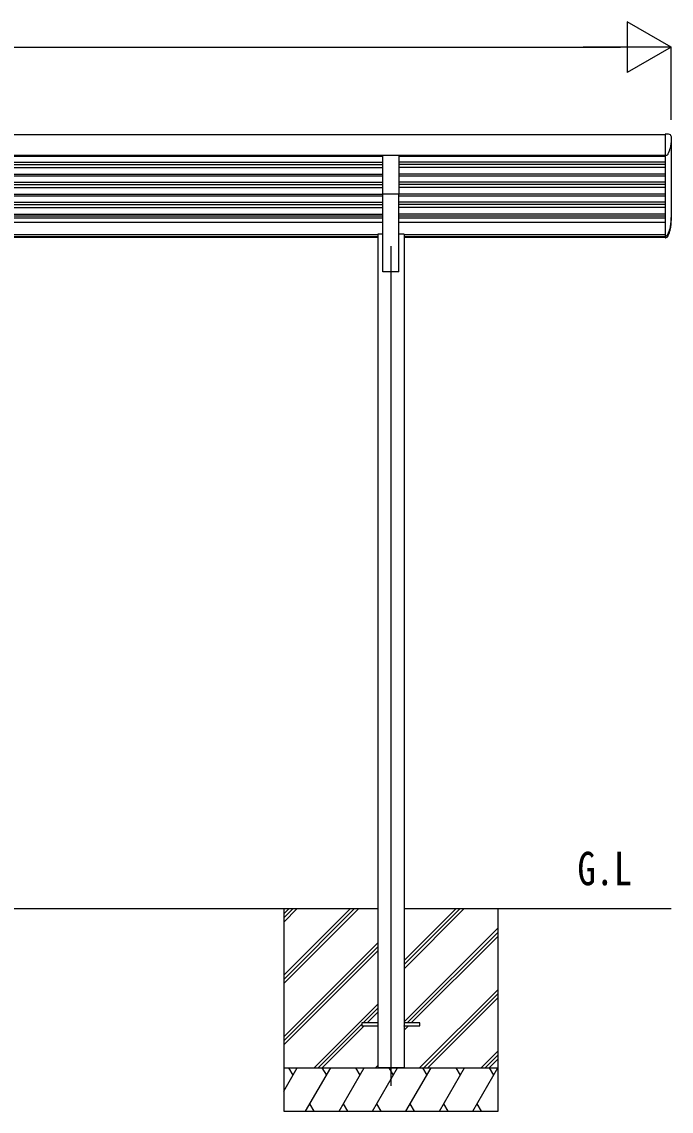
# Model space of a CAD drawing. Units: millimetres, scale not verified. Extents: x -14718 to 14718, y -10397 to 10401.
# Drawn here: x -1122 to 1120, y -5532 to -1768 of the extents above; entities that cross this region are included whole.
import ezdxf
from ezdxf.enums import TextEntityAlignment as Align

# ---------------------------------------------------------------- set-up
doc = ezdxf.new("R2010")
doc.units = ezdxf.units.MM
doc.header["$LTSCALE"] = 50
for name, color, linetype in [('0-2_USER1', 3, 'Continuous'), ('0-3_YKK_12', 2, 'Continuous'), ('0-4_YKK_13', 4, 'Continuous'), ('0-5_YKK_A1', 4, 'Continuous'), ('0-6_YKK_D', 6, 'Continuous')]:
    doc.layers.add(name, color=color, linetype=linetype)
doc.styles.add('ＭＳ ゴシック', font='')
doc.styles.get('ＭＳ ゴシック').set_extended_font_data('MS Gothic')

msp = doc.modelspace()

# ---------------------------------------------------------------- linework, layer by layer
at = {"layer": '0-3_YKK_12'}
msp.add_line((152.57, -2543.87), (152.57, -5443.73), dxfattribs=at)
at = {"layer": '0-4_YKK_13'}
for p, q in [((1106.41, -2157.02), (1099.57, -2157.02)), ((1099.57, -2157.02), (1099.57, -2231.08)), ((1119.28, -2162.49), (1119.07, -2161.36)), ((1100.46, -2231.08), (1099.57, -2231.08)), ((1120.07, -2460.44), (1120.07, -2455.2)), ((1100.46, -2508.68), (1099.57, -2508.68)), ((1099.57, -2508.68), (1099.57, -2514.41)), ((1099.57, -2509.17), (1100.46, -2509.17)), ((1099.57, -2514.41), (1100.46, -2514.41))]:
    msp.add_line(p, q, dxfattribs=at)
for points in [[(1119.28, -2162.49), (1119.49, -2164.46), (1119.6, -2165.53), (1119.86, -2168.95), (1119.94, -2170.37), (1120.02, -2172.37), (1120.06, -2174.33), (1120.07, -2175.79), (1120.02, -2179.22), (1119.98, -2180.26), (1119.86, -2182.64), (1119.75, -2184.21), (1119.6, -2186.06), (1119.39, -2188.15), (1119.04, -2190.96), (1118.83, -2192.44), (1118.6, -2193.91), (1118.08, -2196.87), (1117.79, -2198.35), (1117.48, -2199.82), (1117.14, -2201.3), (1116.42, -2204.25), (1116.02, -2205.73), (1115.6, -2207.21), (1114.7, -2210.16), (1114.22, -2211.64), (1113.71, -2213.11), (1113.18, -2214.59), (1112.05, -2217.54), (1111.45, -2219.02), (1110.82, -2220.5), (1110.17, -2221.97), (1108.79, -2224.93), (1108.06, -2226.41), (1106.78, -2228.28), (1105.79, -2229.21), (1104.35, -2230.15), (1102.44, -2230.77), (1100.46, -2231.08)], [(1100.46, -2509.17), (1104.35, -2508.25), (1105.79, -2507.34), (1108.06, -2504.6), (1109.36, -2502), (1109.98, -2500.68), (1110.57, -2499.39), (1111.7, -2496.79), (1112.75, -2494.19), (1113.72, -2491.58), (1114.62, -2488.98), (1115.45, -2486.38), (1116.2, -2483.77), (1116.88, -2481.17), (1117.5, -2478.57), (1118.04, -2475.96), (1118.94, -2470.76), (1119.29, -2468.15), (1119.57, -2465.55), (1119.71, -2463.93), (1119.85, -2462.1), (1120.01, -2458.65), (1120.07, -2455.2), (1120.01, -2451.75), (1119.96, -2450.3), (1119.85, -2448.3), (1119.57, -2444.85)], [(1100.46, -2508.68), (1102.85, -2508.27), (1105.48, -2506.96), (1107.1, -2505.24), (1107.62, -2504.38), (1108.84, -2501.92), (1109.99, -2499.47), (1111.07, -2497.01), (1112.08, -2494.55), (1113.01, -2492.09), (1113.88, -2489.63), (1114.68, -2487.17), (1115.08, -2485.88), (1115.42, -2484.71), (1116.09, -2482.25), (1116.7, -2479.79), (1117.25, -2477.33), (1117.74, -2474.87), (1118.17, -2472.41), (1118.55, -2469.96), (1118.86, -2467.5), (1119.12, -2465.04), (1119.31, -2462.58), (1119.46, -2460.12), (1119.54, -2457.66), (1119.57, -2455.2)], [(1100.46, -2514.41), (1103.08, -2513.95), (1105.79, -2512.58), (1107.52, -2510.76), (1108.06, -2509.84), (1109.36, -2507.24), (1110.57, -2504.64), (1111.7, -2502.03), (1112.75, -2499.43), (1113.72, -2496.83), (1114.62, -2494.22), (1115.45, -2491.62), (1116.2, -2489.02), (1116.88, -2486.41), (1117.5, -2483.81), (1118.04, -2481.21), (1118.52, -2478.6), (1118.94, -2476), (1119.29, -2473.39), (1119.57, -2470.79), (1119.85, -2467.34), (1119.94, -2465.71), (1120.01, -2463.89), (1120.07, -2460.44)], [(107.37, -5226.6), (52.57, -5226.6), (52.57, -5236.6), (107.37, -5236.6)], [(197.77, -5236.6), (252.57, -5236.6), (252.57, -5226.6), (197.77, -5226.6)]]:
    msp.add_lwpolyline(points, dxfattribs=at)
msp.add_lwpolyline([(125.07, -2229.34), (180.07, -2229.34), (180.07, -2363.58), (125.07, -2363.58)], close=True, dxfattribs=at)
for centre, radius, start, end in [((1106.41, -2276.52), 119.5, 86.12175, 89.99996), ((1114.16, -2162.28), 5, 10.60049, 86.12175)]:
    msp.add_arc(centre, radius, start, end, dxfattribs=at)
at = {"layer": '0-5_YKK_A1'}
for p, q in [((-3594.43, -2157.66), (1099.57, -2157.66)), ((1099.57, -2157.66), (1099.57, -2512.08)), ((1119.57, -2186.38), (1119.57, -2455.21)), ((-3594.43, -2229.21), (1099.57, -2229.21)), ((-2619.93, -2232.2), (125.07, -2232.2)), ((-2619.93, -2253.52), (125.07, -2253.52)), ((180.07, -2232.2), (1099.57, -2232.2)), ((1099.57, -2253.52), (180.07, -2253.52)), ((-2619.93, -2261.09), (125.07, -2261.09)), ((-2619.93, -2271.38), (125.07, -2271.38)), ((-2619.93, -2294.99), (125.07, -2294.99)), ((1099.57, -2261.09), (180.07, -2261.09)), ((1099.57, -2271.38), (180.07, -2271.38)), ((1099.57, -2294.99), (180.07, -2294.99)), ((-2619.93, -2300.81), (125.07, -2300.81)), ((-2619.93, -2322.59), (125.07, -2322.59)), ((-2619.93, -2330.15), (125.07, -2330.15)), ((180.07, -2300.81), (1099.57, -2300.81)), ((1099.57, -2322.59), (180.07, -2322.59)), ((1099.57, -2330.15), (180.07, -2330.15)), ((-2619.93, -2340.44), (125.07, -2340.44)), ((-2619.93, -2364.06), (125.07, -2364.06)), ((-2619.93, -2369.88), (125.07, -2369.88)), ((1099.57, -2340.44), (180.07, -2340.44)), ((180.07, -2631.6), (180.07, -2363.58)), ((1099.57, -2364.06), (180.07, -2364.06)), ((180.07, -2369.88), (1099.57, -2369.88)), ((-2619.93, -2391.65), (125.07, -2391.65)), ((-2619.93, -2399.22), (125.07, -2399.22)), ((1099.57, -2391.65), (180.07, -2391.65)), ((1099.57, -2399.22), (180.07, -2399.22)), ((-2619.93, -2409.51), (125.07, -2409.51)), ((-2619.93, -2433.12), (125.07, -2433.12)), ((-2619.93, -2438.94), (125.07, -2438.94)), ((-2619.93, -2445.71), (125.07, -2445.71)), ((1099.57, -2409.51), (180.07, -2409.51)), ((1099.57, -2433.12), (180.07, -2433.12)), ((180.07, -2438.94), (1099.57, -2438.94)), ((180.07, -2445.71), (1099.57, -2445.71)), ((-2619.93, -2461.06), (125.07, -2461.06)), ((180.07, -2461.06), (1099.57, -2461.06)), ((-2602.23, -2502.93), (107.37, -2502.93)), ((-2602.23, -2510.61), (107.37, -2510.61)), ((-2602.23, -2512.18), (107.37, -2512.18)), ((107.37, -2502.6), (107.37, -5381.6)), ((125.07, -2502.6), (107.37, -2502.6)), ((197.77, -2502.6), (180.07, -2502.6)), ((197.77, -2502.6), (197.77, -5381.6)), ((197.77, -2502.93), (1099.57, -2502.93)), ((197.77, -2510.61), (1099.57, -2510.61)), ((197.77, -2512.18), (1099.57, -2512.18)), ((-2602.23, -4831.6), (107.37, -4831.6)), ((-217.43, -4850.05), (-198.98, -4831.6)), ((-217.43, -5062.18), (13.15, -4831.6)), ((-217.43, -4864.19), (-184.84, -4831.6)), ((-217.43, -5076.33), (27.3, -4831.6)), ((-217.43, -4878.34), (-170.69, -4831.6)), ((-217.43, -5090.47), (41.44, -4831.6)), ((197.77, -4831.6), (1119.57, -4831.6)), ((197.77, -5011.25), (377.42, -4831.6)), ((197.77, -5025.39), (391.56, -4831.6)), ((197.77, -5039.53), (405.7, -4831.6)), ((197.77, -5223.38), (522.57, -4898.58)), ((208.69, -5226.6), (522.57, -4912.72)), ((222.83, -5226.6), (522.57, -4926.87)), ((-217.43, -5274.32), (107.37, -4949.52)), ((-217.43, -5288.46), (107.37, -4963.66)), ((-217.43, -5302.6), (107.37, -4977.8)), ((251.68, -5381.6), (522.57, -5110.71)), ((265.82, -5381.6), (522.57, -5124.86)), ((279.97, -5381.6), (522.57, -5139)), ((-112.58, -5381.6), (107.37, -5161.65)), ((56.56, -5226.6), (107.37, -5175.79)), ((70.7, -5226.6), (107.37, -5189.93)), ((-98.44, -5381.6), (52.57, -5230.59)), ((-84.3, -5381.6), (60.7, -5236.6)), ((197.77, -5237.52), (198.69, -5236.6)), ((197.77, -5251.67), (212.83, -5236.6)), ((463.81, -5381.6), (522.57, -5322.84)), ((477.96, -5381.6), (522.57, -5336.99)), ((99.55, -5381.6), (107.37, -5373.78)), ((492.1, -5381.6), (522.57, -5351.13)), ((-217.43, -5381.6), (522.57, -5381.6)), ((-217.43, -5462.32), (-170.83, -5381.6)), ((-200.83, -5381.6), (-185.83, -5407.58)), ((-141.96, -5531.6), (-55.36, -5381.6)), ((-85.36, -5381.6), (-70.36, -5407.58)), ((-26.49, -5531.6), (60.11, -5381.6)), ((30.11, -5381.6), (45.11, -5407.58)), ((88.98, -5531.6), (175.58, -5381.6)), ((197.77, -5381.6), (107.37, -5381.6)), ((145.58, -5381.6), (160.58, -5407.58)), ((204.45, -5531.6), (291.05, -5381.6)), ((261.05, -5381.6), (276.05, -5407.58)), ((319.92, -5531.6), (406.52, -5381.6)), ((376.52, -5381.6), (391.52, -5407.58)), ((435.39, -5531.6), (521.99, -5381.6)), ((491.99, -5381.6), (506.99, -5407.58)), ((-111.96, -5531.6), (-126.96, -5505.62)), ((3.51, -5531.6), (-11.49, -5505.62)), ((118.98, -5531.6), (103.98, -5505.62)), ((234.45, -5531.6), (219.45, -5505.62)), ((349.92, -5531.6), (334.92, -5505.62)), ((465.39, -5531.6), (450.39, -5505.62))]:
    msp.add_line(p, q, dxfattribs=at)
for points in [[(180.07, -2631.6), (125.07, -2631.6), (125.07, -2363.58)], [(-217.43, -4831.6), (-217.43, -5381.6), (-217.43, -5531.6), (522.57, -5531.6), (522.57, -5381.6), (522.57, -4831.6)]]:
    msp.add_lwpolyline(points, dxfattribs=at)
at = {"layer": '0-6_YKK_D'}
for p, q in [((1119.57, -1855.95), (968.01, -1768.45)), ((968.01, -1768.45), (968.01, -1943.45)), ((-3439.43, -1855.95), (944.57, -1855.95)), ((1119.57, -1855.95), (816.46, -1855.95)), ((1119.57, -1855.95), (968.01, -1943.45)), ((1119.57, -2107.66), (1119.57, -1854.95))]:
    msp.add_line(p, q, dxfattribs=at)

# ---------------------------------------------------------------- texts
at = {"layer": '0-2_USER1', "style": 'ＭＳ ゴシック', "width": 0.8}
msp.add_text('G.L', height=115.5, dxfattribs=at).set_placement((796.5, -4785.6), align=Align.BOTTOM_LEFT)

doc.saveas('drawing.dxf')
